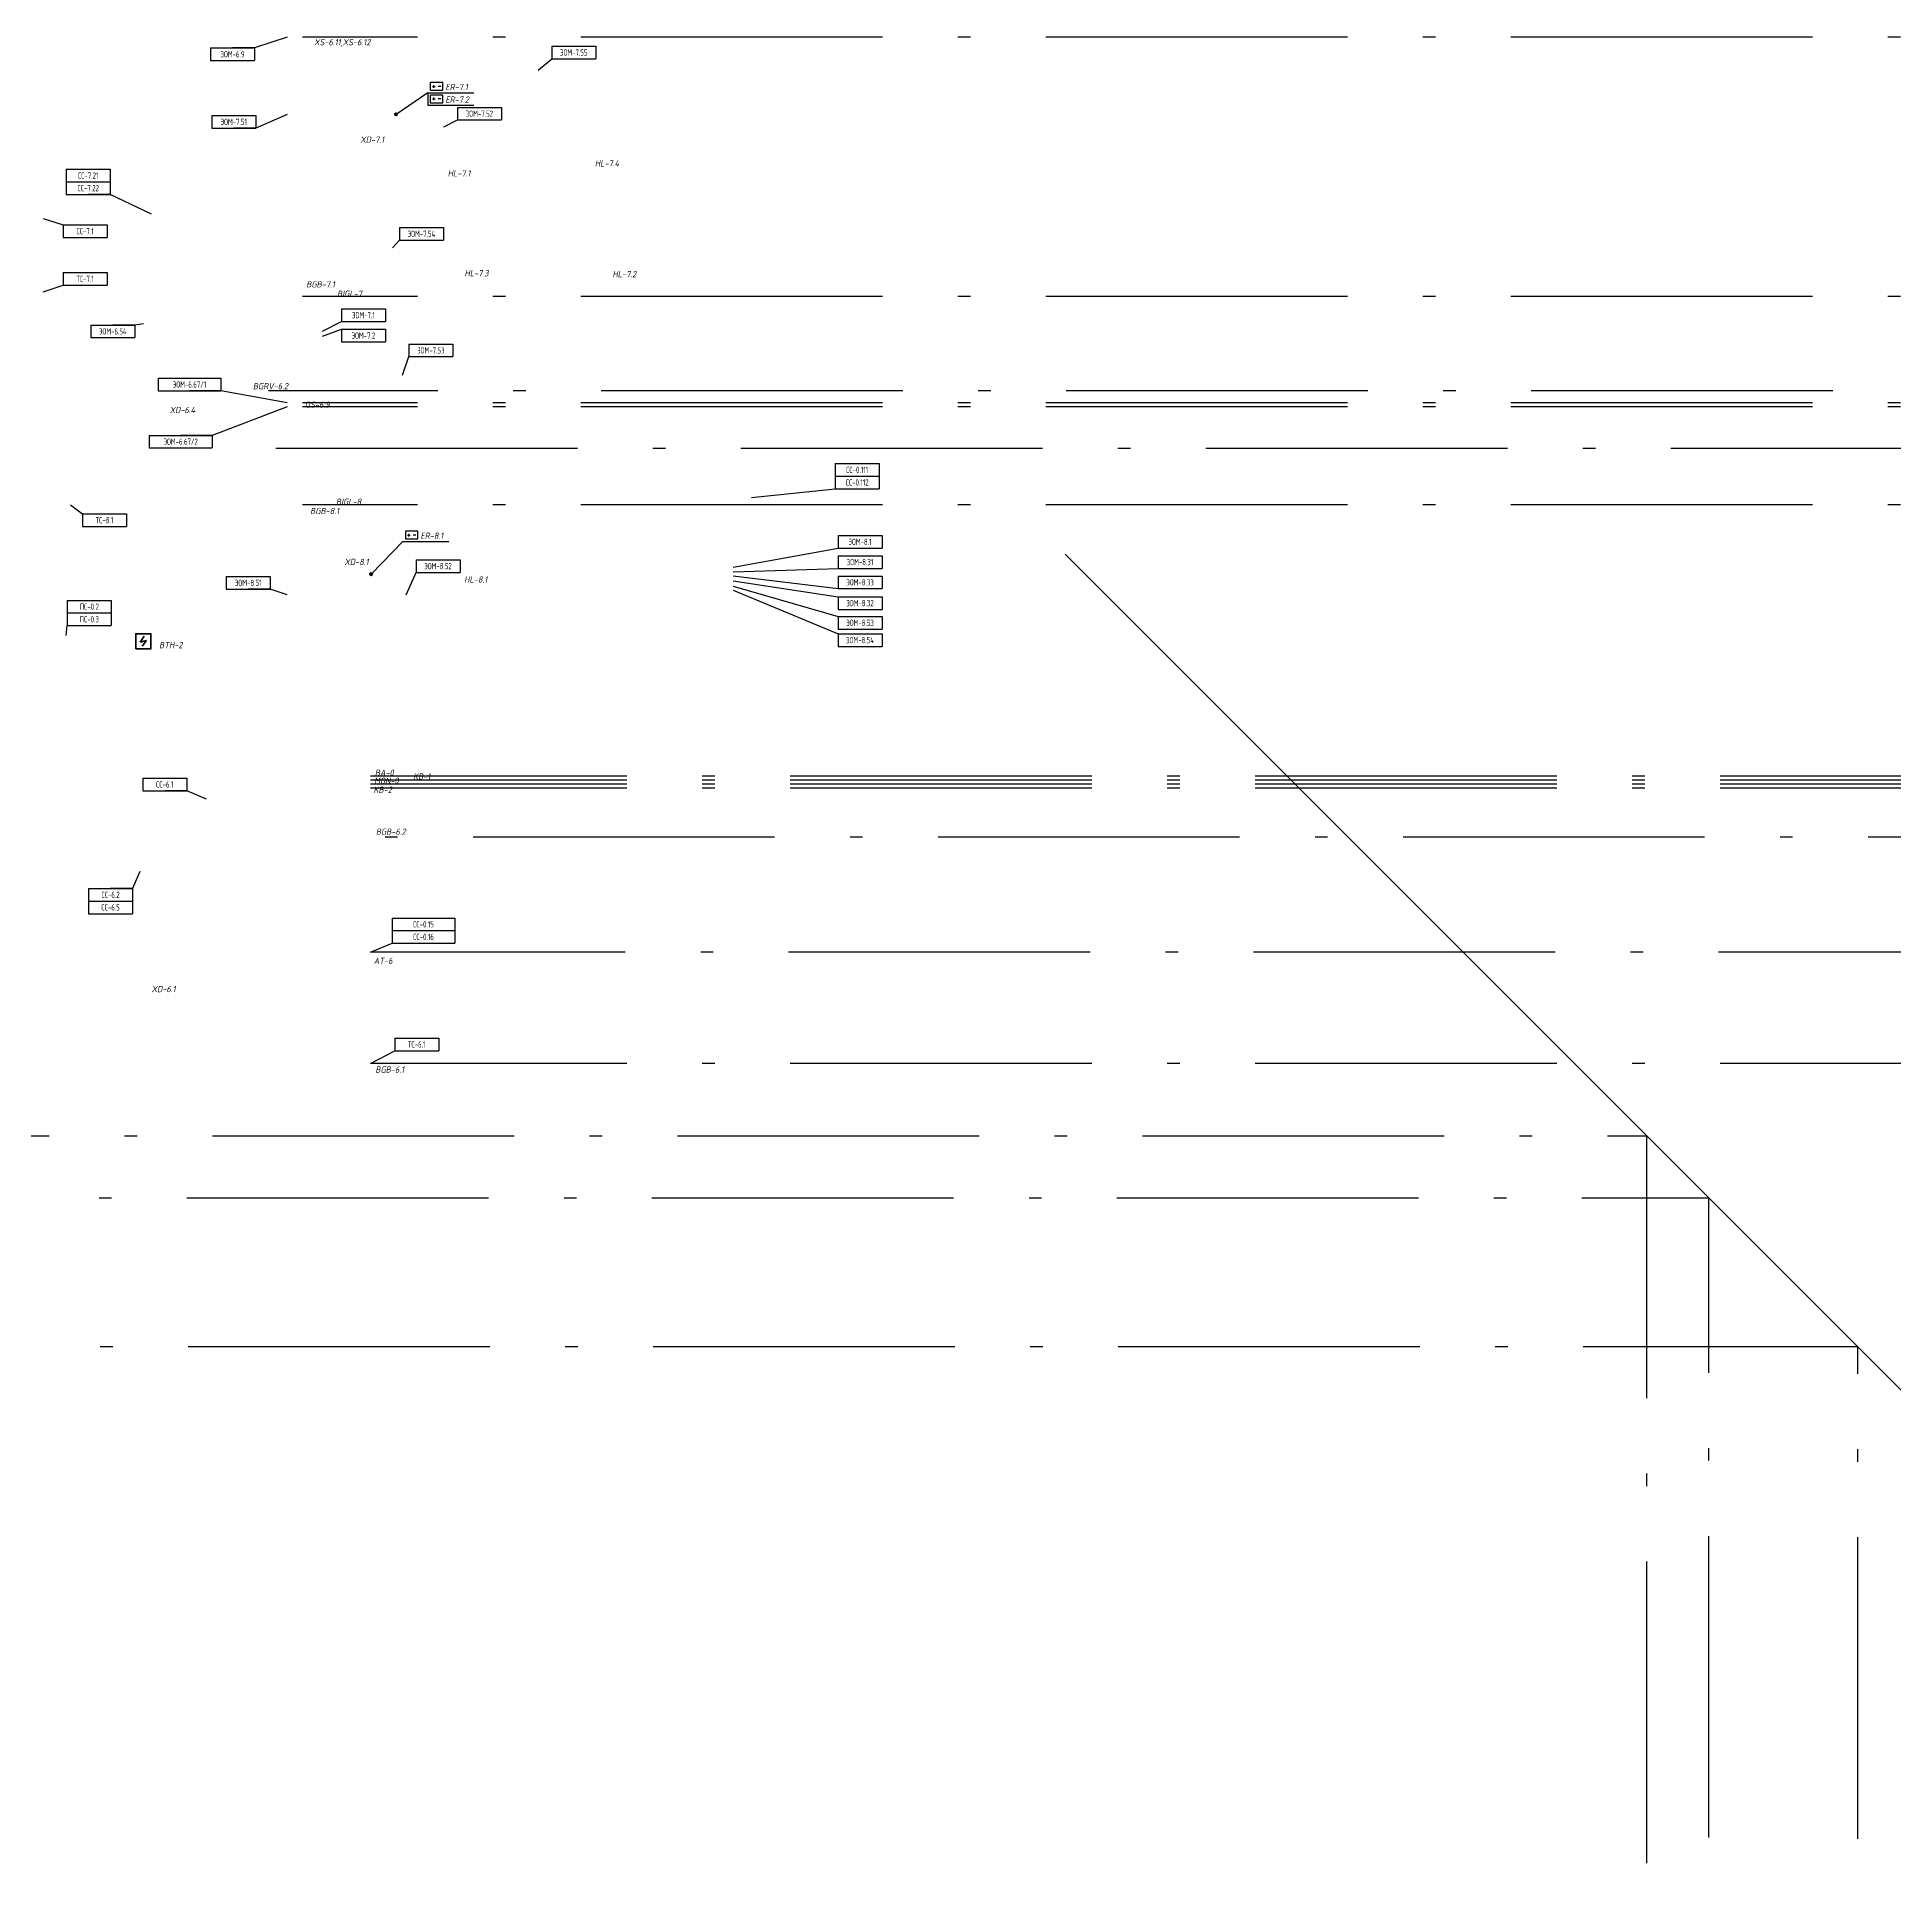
# Model space of a CAD drawing. Header units: millimetres. Extents: x -11832 to 36107, y -44400 to 39810.
# Drawn here: x 12676 to 20067, y 5583 to 12975 of the extents above; entities that cross this region are included whole.
import ezdxf
from ezdxf.enums import TextEntityAlignment as Align

# ---------------------------------------------------------------- set-up
doc = ezdxf.new("R2010")
doc.units = ezdxf.units.MM
doc.linetypes.add('ACAD_ISO10W100', pattern=[18.5, 12, -3, 0.5, -3])
doc.layers.add('02 ЭОМ и СС', color=7, linetype='Continuous')
doc.layers.add('100 noprint', color=1, linetype='Continuous', plot=False)
doc.styles.add('GOST typeA', font='')
doc.styles.get("Standard").update_dxf_attribs({"font": ''})
doc.styles.add('ГОСТ-ISOCPEUR', font='isocpeui.ttf', dxfattribs={"width": 0.8})
doc.styles.get('GOST typeA').set_extended_font_data('GOST type A')
doc.styles.get('Standard').set_extended_font_data('Ubuntu')
doc.dimstyles.new('ISO-25', dxfattribs={"dimtxt": 2.5, "dimasz": 2.5, "dimexe": 1.25, "dimexo": 0.625, "dimtad": 1, "dimtxsty": 'Standard', "dimcen": 2.5, "dimadec": 0, "dimazin": 0, "dimtfac": 1, "dimtmove": 0, "dimatfit": 3, "dimfxl": 1, "dimarcsym": 0})

# ---------------------------------------------------------------- blocks, each defined once
blk = doc.blocks.new('*T77')
at = {"layer": '02 ЭОМ и СС', "color": 0, "lineweight": -2}
for p, q in [((0, 0), (175, 0)), ((0, 0), (0, -50)), ((175, 0), (175, -50)), ((0, -50), (175, -50))]:
    blk.add_line(p, q, dxfattribs=at)
at = {"layer": '02 ЭОМ и СС', "color": 0, "lineweight": -2, "insert": (87.5, -25), "char_height": 25, "width": 165, "attachment_point": 5, "style": 'GOST typeA'}
blk.add_mtext('{\\W0.8;ЭОМ-6.9}', dxfattribs=at)
blk = doc.blocks.new('*T80')
at = {"layer": '02 ЭОМ и СС', "color": 0, "lineweight": -2}
for p, q in [((0, 0), (175, 0)), ((0, 0), (0, -50)), ((175, 0), (175, -50)), ((0, -50), (175, -50))]:
    blk.add_line(p, q, dxfattribs=at)
at = {"layer": '02 ЭОМ и СС', "color": 0, "lineweight": -2, "insert": (87.5, -25), "char_height": 25, "width": 165, "attachment_point": 5, "style": 'GOST typeA'}
blk.add_mtext('{\\W0.8;ЭОМ-6.54}', dxfattribs=at)
blk = doc.blocks.new('*T82')
at = {"layer": '02 ЭОМ и СС', "color": 0, "lineweight": -2}
for p, q in [((0, 0), (250, 0)), ((0, 0), (0, -50)), ((250, 0), (250, -50)), ((0, -50), (250, -50))]:
    blk.add_line(p, q, dxfattribs=at)
at = {"layer": '02 ЭОМ и СС', "color": 0, "lineweight": -2, "insert": (125, -25), "char_height": 25, "width": 240, "attachment_point": 5, "style": 'GOST typeA'}
blk.add_mtext('{\\W0.8;ЭОМ-6.67/1}', dxfattribs=at)
blk = doc.blocks.new('*T83')
at = {"layer": '02 ЭОМ и СС', "color": 0, "lineweight": -2}
for p, q in [((0, 0), (250, 0)), ((0, 0), (0, -50)), ((250, 0), (250, -50)), ((0, -50), (250, -50))]:
    blk.add_line(p, q, dxfattribs=at)
at = {"layer": '02 ЭОМ и СС', "color": 0, "lineweight": -2, "insert": (125, -25), "char_height": 25, "width": 240, "attachment_point": 5, "style": 'GOST typeA'}
blk.add_mtext('{\\W0.8;ЭОМ-6.67/2}', dxfattribs=at)
blk = doc.blocks.new('*T85')
at = {"layer": '02 ЭОМ и СС', "color": 0, "lineweight": -2}
for p, q in [((0, 0), (250, 0)), ((0, 0), (0, -100)), ((250, 0), (250, -100)), ((0, -50), (250, -50)), ((0, -100), (250, -100))]:
    blk.add_line(p, q, dxfattribs=at)
at = {"layer": '02 ЭОМ и СС', "color": 0, "lineweight": -2, "char_height": 25, "width": 240, "attachment_point": 5, "style": 'GOST typeA'}
for s, insert in [('{\\W0.8;СС-0.15}', (125, -25)), ('{\\W0.8;СС-0.16}', (125, -75))]:
    blk.add_mtext(s, dxfattribs=dict(at, insert=insert))
blk = doc.blocks.new('*T86')
at = {"layer": '02 ЭОМ и СС', "color": 0, "lineweight": -2}
for p, q in [((0, 0), (175, 0)), ((0, 0), (0, -50)), ((175, 0), (175, -50)), ((0, -50), (175, -50))]:
    blk.add_line(p, q, dxfattribs=at)
at = {"layer": '02 ЭОМ и СС', "color": 0, "lineweight": -2, "insert": (87.5, -25), "char_height": 25, "width": 165, "attachment_point": 5, "style": 'GOST typeA'}
blk.add_mtext('{\\W0.8;СС-6.1}', dxfattribs=at)
blk = doc.blocks.new('*T87')
at = {"layer": '02 ЭОМ и СС', "color": 0, "lineweight": -2}
for p, q in [((0, 0), (175, 0)), ((0, 0), (0, -100)), ((175, 0), (175, -100)), ((0, -50), (175, -50)), ((0, -100), (175, -100))]:
    blk.add_line(p, q, dxfattribs=at)
at = {"layer": '02 ЭОМ и СС', "color": 0, "lineweight": -2, "char_height": 25, "width": 165, "attachment_point": 5, "style": 'GOST typeA'}
for s, insert in [('{\\W0.8;СС-6.5}', (87.5, -75)), ('{\\W0.8;СС-6.2}', (87.5, -25))]:
    blk.add_mtext(s, dxfattribs=dict(at, insert=insert))
blk = doc.blocks.new('*T90')
at = {"layer": '02 ЭОМ и СС', "color": 0, "lineweight": -2}
for p, q in [((0, 0), (175, 0)), ((0, 0), (0, -50)), ((175, 0), (175, -50)), ((0, -50), (175, -50))]:
    blk.add_line(p, q, dxfattribs=at)
at = {"layer": '02 ЭОМ и СС', "color": 0, "lineweight": -2, "insert": (87.5, -25), "char_height": 25, "width": 165, "attachment_point": 5, "style": 'GOST typeA'}
blk.add_mtext('{\\W0.8;ТС-7.1}', dxfattribs=at)
blk = doc.blocks.new('*T92')
at = {"layer": '02 ЭОМ и СС', "color": 0, "lineweight": -2}
for p, q in [((0, 0), (175, 0)), ((0, 0), (0, -50)), ((175, 0), (175, -50)), ((0, -50), (175, -50))]:
    blk.add_line(p, q, dxfattribs=at)
at = {"layer": '02 ЭОМ и СС', "color": 0, "lineweight": -2, "insert": (87.5, -25), "char_height": 25, "width": 165, "attachment_point": 5, "style": 'GOST typeA'}
blk.add_mtext('{\\W0.8;ТС-8.1}', dxfattribs=at)
blk = doc.blocks.new('*T94')
at = {"layer": '02 ЭОМ и СС', "color": 0, "lineweight": -2}
for p, q in [((0, 0), (175, 0)), ((0, 0), (0, -50)), ((175, 0), (175, -50)), ((0, -50), (175, -50))]:
    blk.add_line(p, q, dxfattribs=at)
at = {"layer": '02 ЭОМ и СС', "color": 0, "lineweight": -2, "insert": (87.5, -25), "char_height": 25, "width": 165, "attachment_point": 5, "style": 'GOST typeA'}
blk.add_mtext('{\\W0.8;ТС-6.1}', dxfattribs=at)
blk = doc.blocks.new('дымовой')
at = {"color": 0, "lineweight": -2}
for p, q in [((-1.3, 2.5), (-2.11, 1.35)), ((-2.11, 1.35), (-0.89, 1.65)), ((-0.89, 1.65), (-1.71, 0.5))]:
    blk.add_line(p, q, dxfattribs=at)
blk.add_lwpolyline([(-3, 0), (-3, 3), (0, 3), (0, 0)], close=True, dxfattribs=at)
blk = doc.blocks.new('*T96')
at = {"layer": '02 ЭОМ и СС', "color": 0, "lineweight": -2}
for p, q in [((0, 0), (175, 0)), ((0, 0), (0, -100)), ((175, 0), (175, -100)), ((0, -50), (175, -50)), ((0, -100), (175, -100))]:
    blk.add_line(p, q, dxfattribs=at)
at = {"layer": '02 ЭОМ и СС', "color": 0, "lineweight": -2, "char_height": 25, "width": 165, "attachment_point": 5, "style": 'GOST typeA'}
for s, insert in [('{\\W0.8;ПС-0.3}', (87.5, -75)), ('{\\W0.8;ПС-0.2}', (87.5, -25))]:
    blk.add_mtext(s, dxfattribs=dict(at, insert=insert))
blk = doc.blocks.new('ИП')
at = {"color": 0}
for p, q in [((0.86, 1.5), (1.91, 1.5)), ((1.38, 0.97), (1.38, 2.03)), ((4.14, 1.5), (3.09, 1.5))]:
    blk.add_line(p, q, dxfattribs=at)
blk.add_lwpolyline([(0, 0), (5, 0), (5, 3), (0, 3)], close=True, dxfattribs=at)
blk = doc.blocks.new('*T97')
at = {"layer": '02 ЭОМ и СС', "color": 0, "lineweight": -2}
for p, q in [((0, 0), (175, 0)), ((0, 0), (0, -50)), ((175, 0), (175, -50)), ((0, -50), (175, -50))]:
    blk.add_line(p, q, dxfattribs=at)
at = {"layer": '02 ЭОМ и СС', "color": 0, "lineweight": -2, "insert": (87.5, -25), "char_height": 25, "width": 165, "attachment_point": 5, "style": 'GOST typeA'}
blk.add_mtext('{\\W0.8;ЭОМ-7.51}', dxfattribs=at)
blk = doc.blocks.new('*T98')
at = {"layer": '02 ЭОМ и СС', "color": 0, "lineweight": -2}
for p, q in [((0, 0), (175, 0)), ((0, 0), (0, -50)), ((175, 0), (175, -50)), ((0, -50), (175, -50))]:
    blk.add_line(p, q, dxfattribs=at)
at = {"layer": '02 ЭОМ и СС', "color": 0, "lineweight": -2, "insert": (87.5, -25), "char_height": 25, "width": 165, "attachment_point": 5, "style": 'GOST typeA'}
blk.add_mtext('{\\W0.8;ЭОМ-7.54}', dxfattribs=at)
blk = doc.blocks.new('*T99')
at = {"layer": '02 ЭОМ и СС', "color": 0, "lineweight": -2}
for p, q in [((0, 0), (175, 0)), ((0, 0), (0, -50)), ((175, 0), (175, -50)), ((0, -50), (175, -50))]:
    blk.add_line(p, q, dxfattribs=at)
at = {"layer": '02 ЭОМ и СС', "color": 0, "lineweight": -2, "insert": (87.5, -25), "char_height": 25, "width": 165, "attachment_point": 5, "style": 'GOST typeA'}
blk.add_mtext('{\\W0.8;ЭОМ-7.53}', dxfattribs=at)
blk = doc.blocks.new('*T100')
at = {"layer": '02 ЭОМ и СС', "color": 0, "lineweight": -2}
for p, q in [((0, 0), (175, 0)), ((0, 0), (0, -50)), ((175, 0), (175, -50)), ((0, -50), (175, -50))]:
    blk.add_line(p, q, dxfattribs=at)
at = {"layer": '02 ЭОМ и СС', "color": 0, "lineweight": -2, "insert": (87.5, -25), "char_height": 25, "width": 165, "attachment_point": 5, "style": 'GOST typeA'}
blk.add_mtext('{\\W0.8;ЭОМ-7.52}', dxfattribs=at)
blk = doc.blocks.new('*T101')
at = {"layer": '02 ЭОМ и СС', "color": 0, "lineweight": -2}
for p, q in [((0, 0), (175, 0)), ((0, 0), (0, -50)), ((175, 0), (175, -50)), ((0, -50), (175, -50))]:
    blk.add_line(p, q, dxfattribs=at)
at = {"layer": '02 ЭОМ и СС', "color": 0, "lineweight": -2, "insert": (87.5, -25), "char_height": 25, "width": 165, "attachment_point": 5, "style": 'GOST typeA'}
blk.add_mtext('{\\W0.8;ЭОМ-7.55}', dxfattribs=at)
blk = doc.blocks.new('*T102')
at = {"layer": '02 ЭОМ и СС', "color": 0, "lineweight": -2}
for p, q in [((0, 0), (175, 0)), ((0, 0), (0, -50)), ((175, 0), (175, -50)), ((0, -50), (175, -50))]:
    blk.add_line(p, q, dxfattribs=at)
at = {"layer": '02 ЭОМ и СС', "color": 0, "lineweight": -2, "insert": (87.5, -25), "char_height": 25, "width": 165, "attachment_point": 5, "style": 'GOST typeA'}
blk.add_mtext('{\\W0.8;ЭОМ-7.1}', dxfattribs=at)
blk = doc.blocks.new('*T103')
at = {"layer": '02 ЭОМ и СС', "color": 0, "lineweight": -2}
for p, q in [((0, 0), (175, 0)), ((0, 0), (0, -50)), ((175, 0), (175, -50)), ((0, -50), (175, -50))]:
    blk.add_line(p, q, dxfattribs=at)
at = {"layer": '02 ЭОМ и СС', "color": 0, "lineweight": -2, "insert": (87.5, -25), "char_height": 25, "width": 165, "attachment_point": 5, "style": 'GOST typeA'}
blk.add_mtext('{\\W0.8;ЭОМ-7.2}', dxfattribs=at)
blk = doc.blocks.new('*T106')
at = {"layer": '02 ЭОМ и СС', "color": 0, "lineweight": -2}
for p, q in [((0, 0), (175, 0)), ((0, 0), (0, -50)), ((175, 0), (175, -50)), ((0, -50), (175, -50))]:
    blk.add_line(p, q, dxfattribs=at)
at = {"layer": '02 ЭОМ и СС', "color": 0, "lineweight": -2, "insert": (87.5, -25), "char_height": 25, "width": 165, "attachment_point": 5, "style": 'GOST typeA'}
blk.add_mtext('{\\W0.8;СС-7.1}', dxfattribs=at)
blk = doc.blocks.new('*T107')
at = {"layer": '02 ЭОМ и СС', "color": 0, "lineweight": -2}
for p, q in [((0, 0), (175, 0)), ((0, 0), (0, -100)), ((175, 0), (175, -100)), ((0, -50), (175, -50)), ((0, -100), (175, -100))]:
    blk.add_line(p, q, dxfattribs=at)
at = {"layer": '02 ЭОМ и СС', "color": 0, "lineweight": -2, "char_height": 25, "width": 165, "attachment_point": 5, "style": 'GOST typeA'}
for s, insert in [('{\\W0.8;СС-7.22}', (87.5, -75)), ('{\\W0.8;СС-7.21}', (87.5, -25))]:
    blk.add_mtext(s, dxfattribs=dict(at, insert=insert))
blk = doc.blocks.new('*T109')
at = {"layer": '02 ЭОМ и СС', "color": 0, "lineweight": -2}
for p, q in [((0, 0), (175, 0)), ((0, 0), (0, -50)), ((175, 0), (175, -50)), ((0, -50), (175, -50))]:
    blk.add_line(p, q, dxfattribs=at)
at = {"layer": '02 ЭОМ и СС', "color": 0, "lineweight": -2, "insert": (87.5, -25), "char_height": 25, "width": 165, "attachment_point": 5, "style": 'GOST typeA'}
blk.add_mtext('{\\W0.8;ЭОМ-8.1}', dxfattribs=at)
blk = doc.blocks.new('*T110')
at = {"layer": '02 ЭОМ и СС', "color": 0, "lineweight": -2}
for p, q in [((0, 0), (175, 0)), ((0, 0), (0, -50)), ((175, 0), (175, -50)), ((0, -50), (175, -50))]:
    blk.add_line(p, q, dxfattribs=at)
at = {"layer": '02 ЭОМ и СС', "color": 0, "lineweight": -2, "insert": (87.5, -25), "char_height": 25, "width": 165, "attachment_point": 5, "style": 'GOST typeA'}
blk.add_mtext('{\\W0.8;ЭОМ-8.31}', dxfattribs=at)
blk = doc.blocks.new('*T111')
at = {"layer": '02 ЭОМ и СС', "color": 0, "lineweight": -2}
for p, q in [((0, 0), (175, 0)), ((0, 0), (0, -50)), ((175, 0), (175, -50)), ((0, -50), (175, -50))]:
    blk.add_line(p, q, dxfattribs=at)
at = {"layer": '02 ЭОМ и СС', "color": 0, "lineweight": -2, "insert": (87.5, -25), "char_height": 25, "width": 165, "attachment_point": 5, "style": 'GOST typeA'}
blk.add_mtext('{\\W0.8;ЭОМ-8.33}', dxfattribs=at)
blk = doc.blocks.new('*T112')
at = {"layer": '02 ЭОМ и СС', "color": 0, "lineweight": -2}
for p, q in [((0, 0), (175, 0)), ((0, 0), (0, -50)), ((175, 0), (175, -50)), ((0, -50), (175, -50))]:
    blk.add_line(p, q, dxfattribs=at)
at = {"layer": '02 ЭОМ и СС', "color": 0, "lineweight": -2, "insert": (87.5, -25), "char_height": 25, "width": 165, "attachment_point": 5, "style": 'GOST typeA'}
blk.add_mtext('{\\W0.8;ЭОМ-8.32}', dxfattribs=at)
blk = doc.blocks.new('*T113')
at = {"layer": '02 ЭОМ и СС', "color": 0, "lineweight": -2}
for p, q in [((0, 0), (175, 0)), ((0, 0), (0, -50)), ((175, 0), (175, -50)), ((0, -50), (175, -50))]:
    blk.add_line(p, q, dxfattribs=at)
at = {"layer": '02 ЭОМ и СС', "color": 0, "lineweight": -2, "insert": (87.5, -25), "char_height": 25, "width": 165, "attachment_point": 5, "style": 'GOST typeA'}
blk.add_mtext('{\\W0.8;ЭОМ-8.53}', dxfattribs=at)
blk = doc.blocks.new('*T114')
at = {"layer": '02 ЭОМ и СС', "color": 0, "lineweight": -2}
for p, q in [((0, 0), (175, 0)), ((0, 0), (0, -50)), ((175, 0), (175, -50)), ((0, -50), (175, -50))]:
    blk.add_line(p, q, dxfattribs=at)
at = {"layer": '02 ЭОМ и СС', "color": 0, "lineweight": -2, "insert": (87.5, -25), "char_height": 25, "width": 165, "attachment_point": 5, "style": 'GOST typeA'}
blk.add_mtext('{\\W0.8;ЭОМ-8.54}', dxfattribs=at)
blk = doc.blocks.new('*T115')
at = {"layer": '02 ЭОМ и СС', "color": 0, "lineweight": -2}
for p, q in [((0, 0), (175, 0)), ((0, 0), (0, -50)), ((175, 0), (175, -50)), ((0, -50), (175, -50))]:
    blk.add_line(p, q, dxfattribs=at)
at = {"layer": '02 ЭОМ и СС', "color": 0, "lineweight": -2, "insert": (87.5, -25), "char_height": 25, "width": 165, "attachment_point": 5, "style": 'GOST typeA'}
blk.add_mtext('{\\W0.8;ЭОМ-8.51}', dxfattribs=at)
blk = doc.blocks.new('*T116')
at = {"layer": '02 ЭОМ и СС', "color": 0, "lineweight": -2}
for p, q in [((0, 0), (175, 0)), ((0, 0), (0, -50)), ((175, 0), (175, -50)), ((0, -50), (175, -50))]:
    blk.add_line(p, q, dxfattribs=at)
at = {"layer": '02 ЭОМ и СС', "color": 0, "lineweight": -2, "insert": (87.5, -25), "char_height": 25, "width": 165, "attachment_point": 5, "style": 'GOST typeA'}
blk.add_mtext('{\\W0.8;ЭОМ-8.52}', dxfattribs=at)
blk = doc.blocks.new('*T120')
at = {"layer": '02 ЭОМ и СС', "color": 0, "lineweight": -2}
for p, q in [((0, 0), (175, 0)), ((0, 0), (0, -100)), ((175, 0), (175, -100)), ((0, -50), (175, -50)), ((0, -100), (175, -100))]:
    blk.add_line(p, q, dxfattribs=at)
at = {"layer": '02 ЭОМ и СС', "color": 0, "lineweight": -2, "char_height": 25, "width": 165, "attachment_point": 5, "style": 'GOST typeA'}
for s, insert in [('{\\W0.8;СС-0.112}', (87.5, -75)), ('{\\W0.8;СС-0.111}', (87.5, -25))]:
    blk.add_mtext(s, dxfattribs=dict(at, insert=insert))

msp = doc.modelspace()

# ---------------------------------------------------------------- hatches: boundary and pattern name
at = {"layer": '02 ЭОМ и СС'}
for points in [[(14098.5, 12667.5, 1), (14108.5, 12667.5, 1)], [(13999.3, 10838, 1), (14009.3, 10838, 1)]]:
    msp.add_hatch(color=256, dxfattribs=at).paths.add_polyline_path(points)

# ---------------------------------------------------------------- linework, layer by layer
for p, q in [((14229.6, 12753.7), (14103.5, 12667.5)), ((14229.6, 12753.7), (14412.7, 12753.7)), ((14229.6, 12753.7), (14229.6, 12703.7)), ((14229.6, 12703.7), (14412.7, 12703.7)), ((14130.4, 10968.3), (14004.3, 10838)), ((14130.4, 10968.3), (14313.5, 10968.3))]:
    msp.add_line(p, q, dxfattribs=at)
at = {"layer": '02 ЭОМ и СС', "lineweight": 40}
for centre in [(14103.5, 12667.5), (14004.3, 10838)]:
    msp.add_circle(centre, 5, dxfattribs=at)
at = {"layer": '100 noprint', "color": 1, "linetype": 'ACAD_ISO10W100', "lineweight": -2, "ltscale": 100, "flags": 128}
for points in [[(32114.5, 8700.3), (32114.5, 12974.6), (13731.2, 12974.6)], [(33147, 8700.3), (33147, 11942.1), (13731.2, 11942.1)], [(33522.2, 8619.8), (33522.2, 11566.9), (13595.7, 11566.9)], [(33570, 8700.3), (33570, 11519.1), (13731.2, 11519.1)], [(33586, 8700.3), (33586, 11503.1), (13731.2, 11503.1)], [(13625.1, 11339.2), (33749.9, 11339.2), (33749.9, 8687.7)], [(33976, 8700.3), (33976, 11113.1), (13731.2, 11113.1)], [(25487.8, 5700.3), (25487.8, 10034.2), (14001.2, 10034.2)], [(25503.8, 5700.3), (25503.8, 10018.2), (14001.2, 10018.2)], [(25519.8, 5700.3), (25519.8, 10002.2), (14001.2, 10002.2)], [(25535.8, 5700.3), (25535.8, 9986.2), (14001.2, 9986.2)], [(25730.8, 5112.3), (25730.8, 9791.3), (14001.2, 9791.3)], [(26181.9, 5700.3), (26181.9, 9333.8), (14001.2, 9333.8)], [(26631.9, 5700.3), (26631.9, 8890.1), (14001.2, 8890.1)], [(19080.1, 3858.7), (19080.1, 8602), (7798.4, 8602)], [(19326.8, 3960.3), (19326.8, 8355.2), (7901.2, 8355.2)], [(19918.9, 3955.8), (19918.9, 7763.1), (7901.2, 7763.1)]]:
    msp.add_lwpolyline(points, dxfattribs=at)
at = {"layer": '100 noprint', "color": 1, "lineweight": -2, "ltscale": 100, "flags": 128}
msp.add_lwpolyline([(16765.2, 10916.8), (23440.4, 4241.6)], dxfattribs=at)

# ---------------------------------------------------------------- block references
for name, p in [('*T101', (14723, 12938.6)), ('*T77', (13365.4, 12931.7)), ('*T97', (13370.3, 12662.6)), ('*T100', (14347.6, 12695.2)), ('*T107', (12791.1, 12449)), ('*T106', (12778.7, 12227.6)), ('*T98', (14117, 12217.2)), ('*T90', (12778.7, 12037.8)), ('*T80', (12889.1, 11829.1)), ('*T102', (13886.1, 11893.3)), ('*T103', (13886.1, 11812.2)), ('*T99', (14154.2, 11753.3)), ('*T82', (13156.9, 11617.5)), ('*T83', (13121.5, 11390.1)), ('*T120', (15850.5, 11277.8)), ('*T92', (12855.9, 11077.9)), ('*T109', (15861.9, 10991.4)), ('*T116', (14182.9, 10894.8)), ('*T110', (15861.9, 10910.9)), ('*T115', (13427.8, 10828.2)), ('*T111', (15861.9, 10830.3)), ('*T96', (12795.6, 10733.4)), ('*T112', (15861.9, 10747.4)), ('*T113', (15861.9, 10669)), ('*T114', (15861.9, 10600.5)), ('*T86', (13095.5, 10026.2)), ('*T87', (12880.2, 9586.8)), ('*T85', (14087.6, 9469.4)), ('*T94', (14098.3, 8991.4))]:
    msp.add_blockref(name, p)
at = {"layer": '02 ЭОМ и СС', "xscale": 10, "yscale": 10, "zscale": 10}
for p in [(14239.6, 12763.7), (14239.6, 12713.7), (14140.4, 10978.3)]:
    msp.add_blockref('ИП', p, dxfattribs=at)
at = {"layer": '02 ЭОМ и СС', "color": 1, "lineweight": 40, "xscale": 20, "yscale": 20, "zscale": 20}
msp.add_blockref('дымовой', (13127.9, 10540.7), dxfattribs=at)

# ---------------------------------------------------------------- texts
at = {"layer": '02 ЭОМ и СС', "linetype": 'Continuous', "style": 'ГОСТ-ISOCPEUR', "width": 0.8}
for s, p in [('XS-6.11,XS-6.12', (14001.6, 12942)), ('HL-7.1', (14399.6, 12420.2)), ('HL-7.4', (14991.1, 12459.8)), ('BGB-7.1', (13860.2, 11978.5)), ('HL-7.3', (14471.5, 12022.7)), ('HL-7.2', (15059.4, 12018.8)), ('BIGL-7', (13968.1, 11940.9)), ('BGRV-6.2', (13673.9, 11573.3)), ('BGB-8.1', (13877, 11076.5)), ('BIGL-8', (13965.1, 11113.4)), ('HL-8.1', (14466.5, 10804)), ('BTH-2', (13254, 10543)), ('BA-0', (14094.2, 10035.4)), ('BGB-6.2', (14142.2, 9800.6)), ('AT-6', (14089.2, 9286.6)), ('BGB-6.1', (14135.7, 8854.2))]:
    msp.add_text(s, height=25, dxfattribs=at).set_placement(p, align=Align.RIGHT)
for s, p in [('ER-7.1', (14299.6, 12763.7)), ('ER-7.2', (14299.6, 12713.7)), ('XD-7.1', (13961.2, 12554.1)), ('QS-6.9', (13740.6, 11499.8)), ('ER-8.1', (14200.4, 10978.3)), ('XD-8.1', (13898, 10873.9)), ('MON-0', (14016, 10003))]:
    msp.add_text(s, height=25, dxfattribs=at).set_placement(p)
at = {"layer": '02 ЭОМ и СС', "lineweight": -2, "style": 'ГОСТ-ISOCPEUR', "width": 0.8}
msp.add_text('XD-6.4', height=25, dxfattribs=at).set_placement((13304.2, 11478.4), align=Align.RIGHT)
at = {"layer": '02 ЭОМ и СС', "color": 7, "style": 'ГОСТ-ISOCPEUR', "width": 0.8}
for s, p in [('KB-2', (14013.7, 9967.3)), ('KB-1', (14171, 10020))]:
    msp.add_text(s, height=25, dxfattribs=at).set_placement(p)
at = {"layer": '02 ЭОМ и СС', "lineweight": -2, "style": 'ГОСТ-ISOCPEUR', "width": 0.8}
msp.add_text('XD-6.1', height=25, dxfattribs=at).set_placement((13131, 9174.3))

# ---------------------------------------------------------------- leaders
at = {"layer": '02 ЭОМ и СС', "lineweight": -2, "has_arrowhead": 0}
for points in [[(13670.7, 12974.6), (13540.4, 12931.7), (13452.9, 12931.7)], [(14669.1, 12843.3), (14723, 12888.6), (14810.5, 12888.6)], [(13670.7, 12667.3), (13545.3, 12612.6), (13457.8, 12612.6)], [(14293.8, 12617.3), (14347.6, 12645.2), (14435.1, 12645.2)], [(13130.7, 12270.6), (12966.1, 12349), (12878.6, 12349)], [(12699.9, 12252.6), (12778.7, 12227.6), (12866.2, 12227.6)], [(14089.5, 12136), (14117, 12167.2), (14204.5, 12167.2)], [(12699.9, 11961), (12778.7, 11987.8), (12866.2, 11987.8)], [(13098.5, 11833.6), (13064.1, 11829.1), (12976.6, 11829.1)], [(13811.2, 11804.8), (13886.1, 11843.3), (13973.6, 11843.3)], [(13811.2, 11784.8), (13886.1, 11812.2), (13973.6, 11812.2)], [(14129.5, 11629.9), (14154.2, 11703.3), (14241.7, 11703.3)], [(13670.7, 11519.1), (13406.9, 11567.5), (13281.9, 11567.5)], [(13670.7, 11503.1), (13371.5, 11390.1), (13246.5, 11390.1)], [(15517.8, 11143.4), (15850.5, 11177.8), (15938, 11177.8)], [(12807.8, 11113.1), (12855.9, 11077.9), (12943.4, 11077.9)], [(15445.1, 10865.2), (15861.9, 10941.4), (15949.4, 10941.4)], [(14144.2, 10755.4), (14182.9, 10844.8), (14270.4, 10844.8)], [(15445.1, 10847.2), (15861.9, 10860.9), (15949.4, 10860.9)], [(15445.1, 10831.2), (15861.9, 10780.3), (15949.4, 10780.3)], [(15445.1, 10810.7), (15861.9, 10747.4), (15949.4, 10747.4)], [(13670.7, 10755.4), (13602.8, 10778.2), (13515.3, 10778.2)], [(15445.1, 10790.2), (15861.9, 10669), (15949.4, 10669)], [(15445.1, 10774.2), (15861.9, 10600.5), (15949.4, 10600.5)], [(12790.7, 10593.3), (12795.6, 10633.4), (12883.1, 10633.4)], [(13349.1, 9942.7), (13270.5, 9976.2), (13183, 9976.2)], [(13084.1, 9655.1), (13055.2, 9586.8), (12967.7, 9586.8)], [(14001.2, 9333.8), (14087.6, 9369.4), (14175.1, 9369.4)], [(14001.2, 8890.1), (14098.3, 8941.4), (14185.8, 8941.4)]]:
    msp.add_leader(points, dimstyle='ISO-25', override={"dimasz": 50, "dimgap": 1, "dimtad": 0, "dimldrblk": 'ArchTick'}, dxfattribs=at)

doc.saveas('drawing.dxf')
